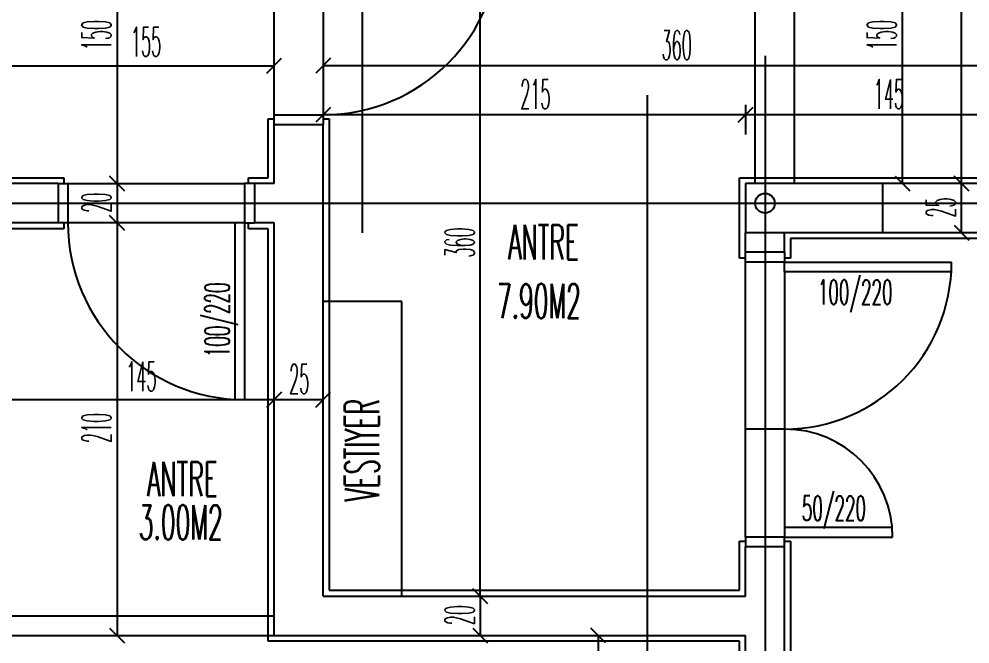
# Model space of a CAD drawing. Extents: x 78 to 306, y -397 to 18.
# Drawn here: x 272.0722 to 272.169, y -396.6564 to -396.5928 of the extents above; entities that cross this region are included whole.
import ezdxf

# ---------------------------------------------------------------- set-up
doc = ezdxf.new("R2010")
doc.units = 0
doc.header["$LTSCALE"] = 0.5
doc.header["$MEASUREMENT"] = 0
doc.linetypes.add('DASHDOT2', pattern=[0.5, 0.25, -0.125, 0, -0.125])
doc.linetypes.add('DOT2', pattern=[0.125, 0, -0.125])
doc.layers.get('0').update_dxf_attribs({"linetype": 'CONTINUOUS'})
for name, color, linetype in [('AKS', 5, 'DASHDOT2'), ('ASHADE', 7, 'CONTINUOUS'), ('DUVAR', 6, 'CONTINUOUS'), ('IZDUSUM', 2, 'DOT2'), ('KAPI', 1, 'CONTINUOUS'), ('KOLON', 4, 'CONTINUOUS'), ('MERDIVEN', 3, 'CONTINUOUS'), ('OLCU', 31, 'CONTINUOUS'), ('SIVA', 7, 'CONTINUOUS'), ('TEFRIS', 11, 'CONTINUOUS')]:
    doc.layers.add(name, color=color, linetype=linetype)
doc.styles.add('OLCU', font='romans.shx', dxfattribs={"width": 0.6, "height": 0.125})
doc.styles.add('OLCUIC', font='ROMANS.SHX', dxfattribs={"width": 0.4, "height": 0.15})

msp = doc.modelspace()

# ---------------------------------------------------------------- linework, layer by layer
at = {"color": 0, "linetype": 'ByBlock'}
for p, q in [((272.097394, -396.59831), (272.098894, -396.59681)), ((272.103894, -396.59681), (272.102394, -396.59831)), ((272.103894, -396.60181), (272.102394, -396.60331)), ((272.145394, -396.60331), (272.146894, -396.60181)), ((272.146894, -396.60181), (272.145394, -396.60331)), ((272.082894, -396.61031), (272.081394, -396.60881)), ((272.081394, -396.60881), (272.082894, -396.61031)), ((272.161394, -396.60881), (272.162894, -396.61031)), ((272.167394, -396.60881), (272.168894, -396.61031)), ((272.168894, -396.61031), (272.167394, -396.60881)), ((272.082894, -396.61431), (272.081394, -396.61281)), ((272.081394, -396.61281), (272.082894, -396.61431)), ((272.167394, -396.61381), (272.168894, -396.61531)), ((272.098894, -396.63081), (272.097394, -396.63231)), ((272.097394, -396.63231), (272.098894, -396.63081)), ((272.102394, -396.63231), (272.103894, -396.63081)), ((272.119894, -396.65231), (272.118394, -396.65081)), ((272.118394, -396.65081), (272.119894, -396.65231)), ((272.081394, -396.65481), (272.082894, -396.65631)), ((272.118394, -396.65481), (272.119894, -396.65631)), ((272.131894, -396.65631), (272.130394, -396.65481))]:
    msp.add_line(p, q, dxfattribs=at)
at = {"layer": 'AKS'}
for p, q in [((272.107144, -396.83956), (272.107144, -396.37156)), ((272.148144, -396.37156), (272.148144, -396.83956)), ((272.136144, -396.37556), (272.136144, -396.83556)), ((272.057144, -396.61156), (272.353144, -396.61156))]:
    msp.add_line(p, q, dxfattribs=at)
at = {"layer": 'ASHADE'}
msp.add_circle((272.148144, -396.61156), 0.001, dxfattribs=at)
at = {"layer": 'DUVAR'}
for p, q in [((272.098144, -396.60956), (272.098144, -396.60356)), ((272.098144, -396.60356), (272.103144, -396.60356)), ((272.103144, -396.65156), (272.103144, -396.60356)), ((272.076144, -396.60956), (272.067144, -396.60956)), ((272.076144, -396.60956), (272.076144, -396.61356)), ((272.098144, -396.60956), (272.096144, -396.60956)), ((272.096144, -396.60956), (272.096144, -396.61356)), ((272.175144, -396.60956), (272.160144, -396.60956)), ((272.076144, -396.61356), (272.069144, -396.61356)), ((272.098144, -396.61356), (272.096144, -396.61356)), ((272.098144, -396.65556), (272.098144, -396.61356)), ((272.146144, -396.61656), (272.146144, -396.61456)), ((272.150144, -396.61656), (272.150144, -396.61456)), ((272.233144, -396.61456), (272.160144, -396.61456)), ((272.150144, -396.61656), (272.146144, -396.61656)), ((272.146144, -396.65156), (272.146144, -396.64656)), ((272.150144, -396.64656), (272.146144, -396.64656)), ((272.150144, -396.71356), (272.150144, -396.64656)), ((272.103144, -396.65156), (272.146144, -396.65156)), ((272.098144, -396.65556), (272.146144, -396.65556)), ((272.146144, -396.71356), (272.146144, -396.65556))]:
    msp.add_line(p, q, dxfattribs=at)
at = {"layer": 'IZDUSUM', "ltscale": 0.6}
for p, q in [((272.147144, -396.60956), (272.147144, -396.57956)), ((272.151144, -396.60956), (272.151144, -396.57956))]:
    msp.add_line(p, q, dxfattribs=at)
at = {"layer": 'IZDUSUM'}
for p, q in [((272.069144, -396.65356), (272.098144, -396.65356)), ((272.069144, -396.65556), (272.098144, -396.65556))]:
    msp.add_line(p, q, dxfattribs=at)
at = {"layer": 'KAPI'}
for p, q in [((272.098144, -396.60256), (272.098144, -396.58456)), ((272.103144, -396.58556), (272.103144, -396.60256)), ((272.098144, -396.60256), (272.103144, -396.60256)), ((272.098144, -396.60356), (272.098144, -396.60256)), ((272.098144, -396.60256), (272.103144, -396.60256)), ((272.098144, -396.60356), (272.098144, -396.60256)), ((272.098144, -396.60256), (272.103144, -396.60256)), ((272.098144, -396.60356), (272.098144, -396.60256)), ((272.103144, -396.60256), (272.103144, -396.60356)), ((272.103144, -396.60256), (272.103144, -396.60356)), ((272.103144, -396.60256), (272.103144, -396.60356)), ((272.076144, -396.60956), (272.077144, -396.60956)), ((272.076144, -396.60956), (272.077144, -396.60956)), ((272.076144, -396.60956), (272.077144, -396.60956)), ((272.077144, -396.60956), (272.077144, -396.61356)), ((272.077144, -396.60956), (272.077144, -396.61356)), ((272.077144, -396.60956), (272.077144, -396.61356)), ((272.077144, -396.60956), (272.095144, -396.60956)), ((272.095144, -396.60956), (272.095144, -396.61356)), ((272.096144, -396.60956), (272.095144, -396.60956)), ((272.095144, -396.60956), (272.095144, -396.61356)), ((272.095144, -396.60956), (272.095144, -396.61356)), ((272.077144, -396.61356), (272.076144, -396.61356)), ((272.077144, -396.61356), (272.076144, -396.61356)), ((272.077144, -396.61356), (272.076144, -396.61356)), ((272.094144, -396.61356), (272.077144, -396.61356)), ((272.095144, -396.61356), (272.094144, -396.61356)), ((272.094144, -396.61356), (272.094144, -396.631532)), ((272.095144, -396.61356), (272.094144, -396.61356)), ((272.095144, -396.61356), (272.094144, -396.61356)), ((272.095144, -396.61356), (272.096144, -396.61356)), ((272.095144, -396.61356), (272.095144, -396.63156)), ((272.146144, -396.61756), (272.146144, -396.61656)), ((272.150144, -396.61656), (272.150144, -396.61756)), ((272.150144, -396.61756), (272.146144, -396.61756)), ((272.150144, -396.61756), (272.167144, -396.61756)), ((272.150144, -396.61856), (272.150144, -396.61756)), ((272.167115, -396.61856), (272.150144, -396.61856)), ((272.150144, -396.63456), (272.146144, -396.63456)), ((272.161098, -396.64456), (272.150144, -396.64456)), ((272.150144, -396.64456), (272.150144, -396.64556)), ((272.150144, -396.64556), (272.146144, -396.64556)), ((272.146144, -396.64556), (272.146144, -396.64656)), ((272.150144, -396.64556), (272.161144, -396.64556)), ((272.150144, -396.64656), (272.150144, -396.64556))]:
    msp.add_line(p, q, dxfattribs=at)
at = {"layer": 'KAPI', "ltscale": 1.4}
for p, q in [((272.146144, -396.64556), (272.146144, -396.61756)), ((272.150144, -396.61856), (272.150144, -396.64456))]:
    msp.add_line(p, q, dxfattribs=at)
at = {"layer": 'KAPI'}
for centre, radius, start, end in [((272.103144, -396.58456), 0.018, 270, 0), ((272.095144, -396.61356), 0.018, 180, 270), ((272.150144, -396.61756), 0.017, 270, 0), ((272.150144, -396.64556), 0.011, 360, 90)]:
    msp.add_arc(centre, radius, start, end, dxfattribs=at)
at = {"layer": 'KOLON'}
for p, q in [((272.160144, -396.60956), (272.146144, -396.60956)), ((272.146144, -396.60956), (272.146144, -396.61456)), ((272.160144, -396.61456), (272.160144, -396.60956)), ((272.160144, -396.61456), (272.146144, -396.61456))]:
    msp.add_line(p, q, dxfattribs=at)
at = {"layer": 'OLCU', "ltscale": 1.4}
for p, q in [((272.168144, -396.60956), (272.168144, -396.53156)), ((272.082144, -396.57956), (272.082144, -396.60956)), ((272.119144, -396.65156), (272.119144, -396.57956)), ((272.162144, -396.60956), (272.162144, -396.57956)), ((272.067144, -396.59756), (272.098144, -396.59756)), ((272.175144, -396.59756), (272.103144, -396.59756)), ((272.146144, -396.60156), (272.146144, -396.60456)), ((272.146144, -396.60256), (272.103144, -396.60256)), ((272.175144, -396.60256), (272.146144, -396.60256)), ((272.082144, -396.60956), (272.082144, -396.61356)), ((272.168144, -396.61456), (272.168144, -396.60956)), ((272.082144, -396.61356), (272.082144, -396.65556)), ((272.069144, -396.63156), (272.098144, -396.63156)), ((272.098144, -396.63156), (272.103144, -396.63156)), ((272.119144, -396.65156), (272.119144, -396.65556)), ((272.131144, -396.65556), (272.131144, -396.66156))]:
    msp.add_line(p, q, dxfattribs=at)
at = {"layer": 'SIVA', "ltscale": 1.4}
for p, q in [((272.097544, -396.60896), (272.097544, -396.60296)), ((272.097544, -396.60296), (272.098144, -396.60296)), ((272.103144, -396.60296), (272.103744, -396.60296)), ((272.103744, -396.60296), (272.103744, -396.65096)), ((272.066544, -396.60896), (272.076744, -396.60896)), ((272.076744, -396.60896), (272.076744, -396.60956)), ((272.095544, -396.60956), (272.095544, -396.60896)), ((272.095544, -396.60896), (272.097544, -396.60896)), ((272.145544, -396.61456), (272.145544, -396.60896)), ((272.145544, -396.60896), (272.160144, -396.60896)), ((272.160144, -396.60896), (272.174544, -396.60896)), ((272.076744, -396.61356), (272.076744, -396.61416)), ((272.095544, -396.61416), (272.095544, -396.61356)), ((272.076744, -396.61416), (272.069744, -396.61416)), ((272.097544, -396.61416), (272.095544, -396.61416)), ((272.097544, -396.65616), (272.097544, -396.61416)), ((272.145544, -396.61716), (272.145544, -396.61456)), ((272.160144, -396.61516), (272.150744, -396.61516)), ((272.150744, -396.61516), (272.150744, -396.61716)), ((272.233144, -396.61516), (272.160144, -396.61516)), ((272.146144, -396.61716), (272.145544, -396.61716)), ((272.150744, -396.61716), (272.150144, -396.61716)), ((272.145544, -396.65096), (272.145544, -396.64596)), ((272.145544, -396.64596), (272.146144, -396.64596)), ((272.150144, -396.64596), (272.150744, -396.64596)), ((272.150744, -396.64596), (272.150744, -396.71296)), ((272.103744, -396.65096), (272.145544, -396.65096)), ((272.145544, -396.65616), (272.097544, -396.65616)), ((272.145544, -396.66096), (272.145544, -396.65616))]:
    msp.add_line(p, q, dxfattribs=at)
at = {"layer": 'TEFRIS'}
for p, q in [((272.111144, -396.62156), (272.103144, -396.62156)), ((272.111144, -396.65156), (272.111144, -396.62156))]:
    msp.add_line(p, q, dxfattribs=at)

# ---------------------------------------------------------------- texts
at = {"layer": 'KAPI', "style": 'OLCU', "width": 0.5}
for s, rotation, p in [('100/220', 0, (272.153524, -396.621867)), ('100/220', 90, (272.093603, -396.627239)), ('50/220', 0, (272.151893, -396.643867))]:
    msp.add_text(s, height=0.0025, rotation=rotation, dxfattribs=at).set_placement(p)
at = {"layer": 'MERDIVEN', "linetype": 'ByBlock', "style": 'OLCU', "width": 0.5}
for s, p in [('ANTRE', (272.121981, -396.617277)), ('7.90M2', (272.120838, -396.623277)), ('ANTRE', (272.085202, -396.641395)), ('3.00M2', (272.084357, -396.645807))]:
    msp.add_text(s, height=0.0035, dxfattribs=at).set_placement(p)
msp.add_text('VESTIYER', height=0.0035, rotation=90, dxfattribs=at).set_placement((272.10884, -396.641918))
at = {"layer": 'OLCU', "style": 'OLCUIC', "width": 0.4}
for s, p in [('150', (272.081544, -396.595988)), ('150', (272.161544, -396.595988)), ('20', (272.081544, -396.612531)), ('25', (272.167544, -396.613031)), ('360', (272.118544, -396.617103)), ('210', (272.081544, -396.635988)), ('20', (272.118544, -396.654531))]:
    msp.add_text(s, height=0.003, rotation=90, dxfattribs=at).set_placement(p)
for s, p in [('155', (272.083561, -396.596627)), ('360', (272.137601, -396.59696)), ('215', (272.123215, -396.60196)), ('145', (272.159215, -396.60196)), ('145', (272.083086, -396.630698)), ('25', (272.099673, -396.63096))]:
    msp.add_text(s, height=0.003, dxfattribs=at).set_placement(p)

doc.saveas('drawing.dxf')
